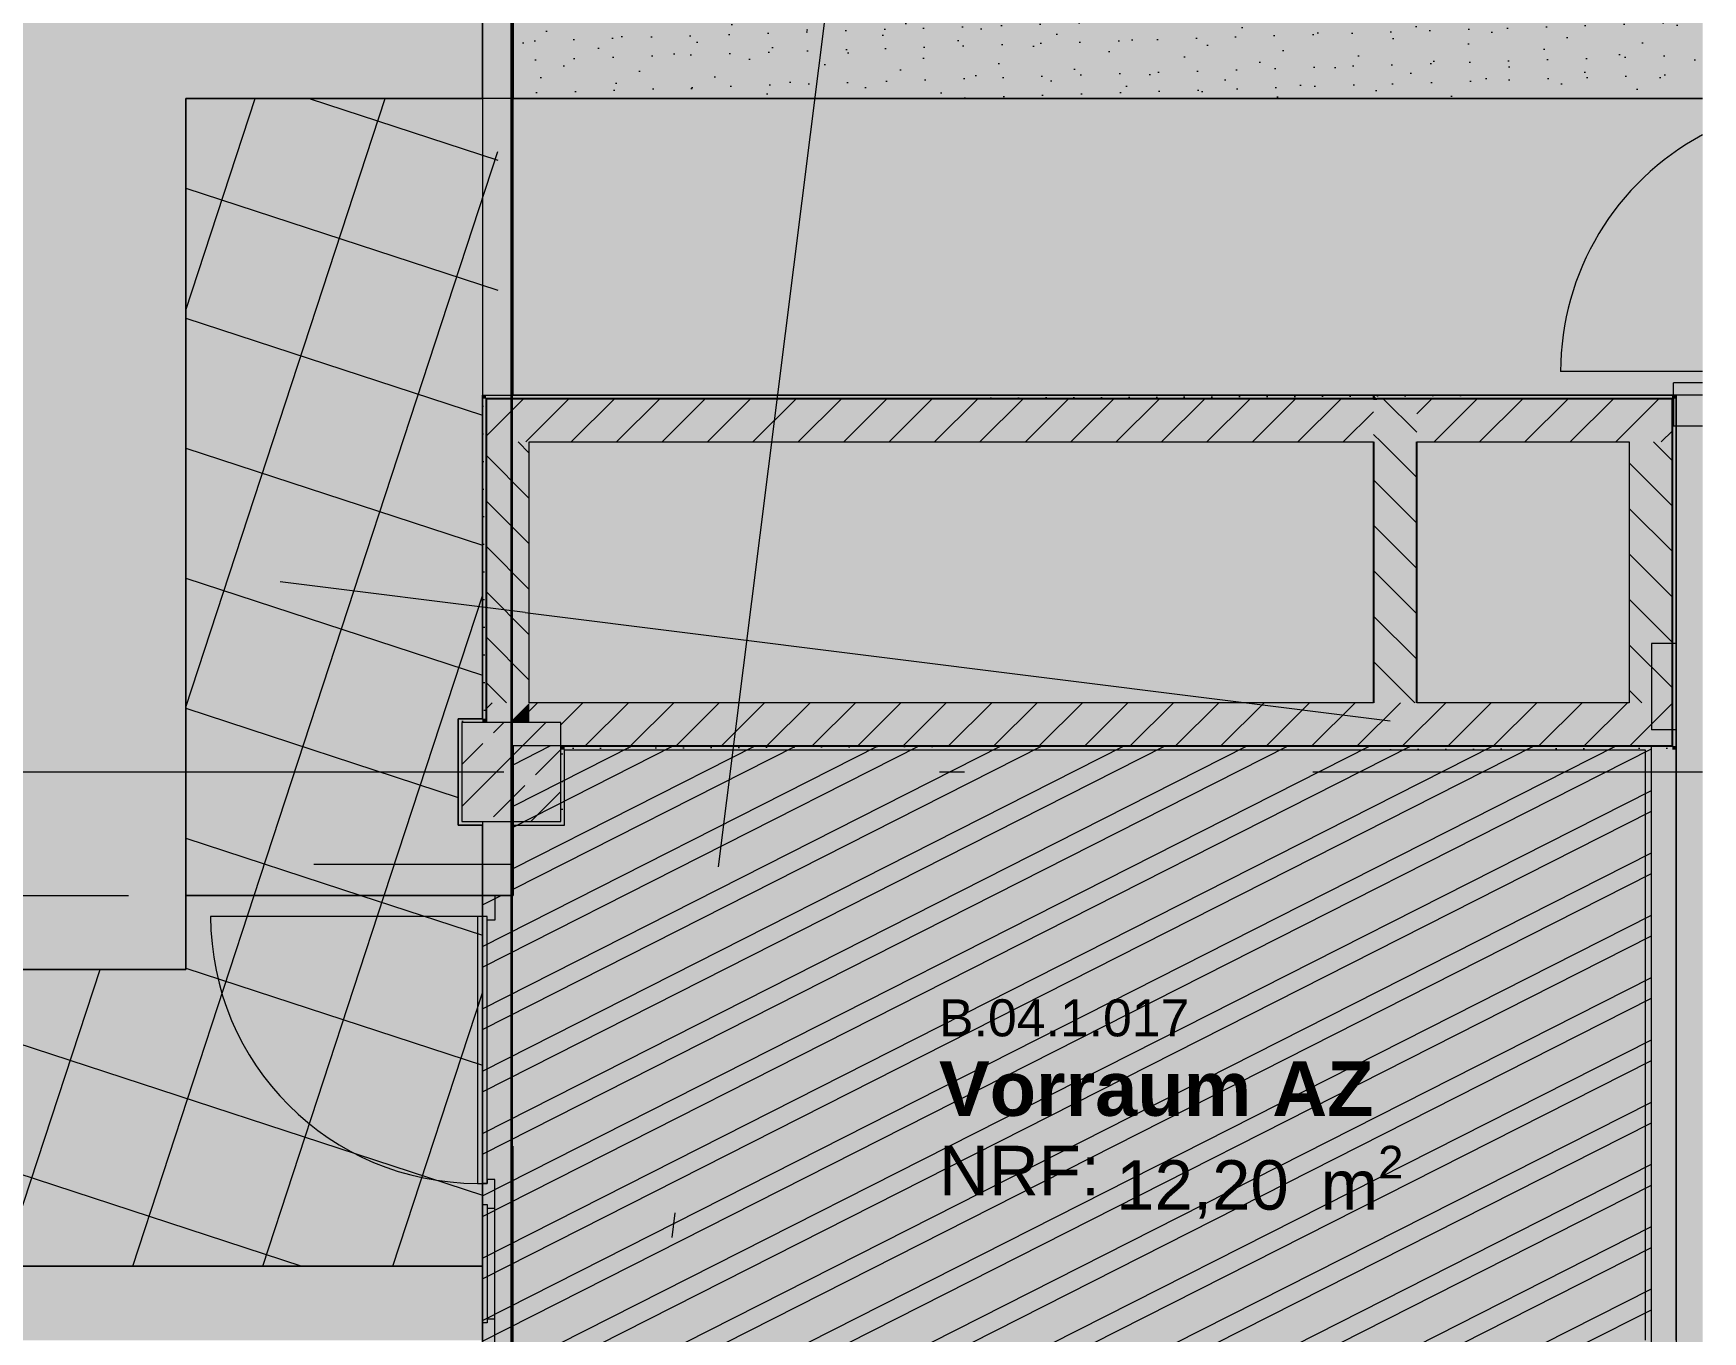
# Model space of a CAD drawing. Header units: metres. Extents: x 101 to 346, y 66 to 213.
# Drawn here: x 152.42 to 159.18, y 90.93 to 96.18 of the extents above; entities that cross this region are included whole.
import ezdxf

# ---------------------------------------------------------------- set-up
doc = ezdxf.new("R2010")
doc.units = ezdxf.units.M
doc.header["$MEASUREMENT"] = 0
for name, pattern in [('Punktlinie', [0.0035, 0, -0.0035]), ('Strichlinie-über-Schnitt', [0.0023, 0.0008, -0.0015]), ('Strichpunktlinie', [0.006703, 0.003528, -0.001764, 0, -0.001411])]:
    doc.linetypes.add(name, pattern=pattern)
for name, color, linetype in [('00  Raster', 7, 'Continuous'), ('10  Stützen', 7, 'Continuous'), ('10  Stützen_Schnittschraffur', 7, 'Continuous'), ('10  Wand Massiv', 7, 'Continuous'), ('10  Wand Massiv_Schnittschraffur', 7, 'Continuous'), ('20  Boden Aufbauten', 7, 'Continuous'), ('20  Boden Aufbauten_Deckschraffur', 7, 'Continuous'), ('20  Wand Leichtbau', 7, 'Continuous'), ('20  Wand Leichtbau_Deckschraffur', 7, 'Continuous'), ('20  Wand Leichtbau_Schnittschraffur', 7, 'Continuous'), ('20  Wand Leichtbau_Tür', 7, 'Continuous'), ('50  NUF - Raumstempel', 7, 'Continuous'), ('Neubau_10  Treppen + Rampen', 7, 'Continuous'), ('Neubau_20  Boden Aufbauten', 7, 'Continuous'), ('Neubau_20  Boden Aufbauten_Deckschraffur', 7, 'Continuous'), ('Neubau_20  Bodenschott', 7, 'Continuous'), ('Neubau_20  Bodenschott_Deckschraffur', 7, 'Continuous'), ('Neubau_20  Wand Leichtbau', 7, 'Continuous'), ('Neubau_20 Wand Leichtbau MIETERAUSBAU', 7, 'Continuous'), ('Neubau_20 Wand Leichtbau MIETERAUSBAU_Schnittschraffur', 7, 'Continuous'), ('Neubau_20 Wand Leichtbau MIETERAUSBAU_Tür', 7, 'Continuous'), ('Neubau_50  NUF - Raumstempel', 7, 'Continuous')]:
    doc.layers.add(name, color=color, linetype=linetype)
doc.styles.add('ERSTELLTER_STIL_1', font='')
doc.styles.add('ERSTELLTER_STIL_2', font='arial.ttf')
doc.styles.get('ERSTELLTER_STIL_1').set_extended_font_data('Arial')
pattern_1 = [(26.86749, (13.58792, 22.68427), (-0.07117876, 0.14049852), [0, -0.105, 0, -0.1575]), (91.86749, (13.92054, 22.57534), (0.15741635, 0.00513262), [0, -0.077, 0, -0.133])]
pattern_2 = [(341.8675, (13.479, 22.35165), (0.1556079, 0.4751696), []), (71.8675, (13.479, 22.35165), (-0.4751696, 0.1556079), [])]
pattern_3 = [(135, (13.479, 22.35165), (0.09192388, 0.09192388), [])]
pattern_4 = [(26.86749, (13.479, 22.351647), (-0.022596431, 0.044602705), [0, -0.05])]
pattern_5 = [(225, (13.479, 22.35165), (-0.09192388, 0.09192388), [])]
pattern_6 = [(225, (13.479, 22.35165), (-0.09192387, 0.09192388), [])]
pattern_7 = [(45, (13.479, 22.35165), (-0.09192387, 0.09192388), [])]

msp = doc.modelspace()

# ---------------------------------------------------------------- hatches: boundary and pattern name
at = {"layer": '10  Stützen_Schnittschraffur', "linetype": 'Continuous', "lineweight": 0, "true_color": 0xffffff}
for points in [[(154.1404, 93.4069), (154.1404, 92.9769), (154.2379, 92.9769), (154.2379, 92.9919), (154.1554, 92.9919), (154.1554, 93.3919), (154.2379, 93.3919), (154.2379, 93.4069)], [(154.1554, 92.9919), (154.5554, 92.9919), (154.5554, 93.3919), (154.1554, 93.3919)], [(154.2529, 93.4069), (154.2379, 93.4069), (154.2379, 93.3919), (154.2529, 93.3919)], [(154.3629, 92.9919), (154.3629, 92.9769), (154.5704, 92.9769), (154.5704, 93.2819), (154.5554, 93.2819), (154.5554, 92.9919)], [(154.5704, 93.2969), (154.5554, 93.2969), (154.5554, 93.2819), (154.5704, 93.2819)]]:
    msp.add_hatch(color=7, dxfattribs=at).paths.add_polyline_path(points)
at = {"layer": '10  Stützen_Schnittschraffur', "linetype": 'Continuous', "lineweight": 13, "true_color": 0x000100}
h = msp.add_hatch(dxfattribs=at)
h.set_pattern_fill('Gips_0008', color=98, style=0, pattern_type=2)
h.set_pattern_definition(pattern_4)
h.paths.add_polyline_path([(154.1404, 93.4069), (154.1404, 92.9769), (154.2379, 92.9769), (154.2379, 92.9919), (154.1554, 92.9919), (154.1554, 93.3919), (154.2379, 93.3919), (154.2379, 93.4069)])
h = msp.add_hatch(dxfattribs=at)
h.set_pattern_fill('Beton__Stahlbeton_0008', color=98, style=0, pattern_type=2)
h.set_pattern_definition([(225, (154.15537, 93.3919), (-0.16971, 0.16971), []), (225, (154.07052, 93.47674), (-0.169706, 0.169706), [0.18, -0.06])])
h.paths.add_polyline_path([(154.1554, 92.9919), (154.5554, 92.9919), (154.5554, 93.3919), (154.1554, 93.3919)])
h = msp.add_hatch(dxfattribs=at)
h.set_pattern_fill('Gips_0008', color=98, style=0, pattern_type=2)
h.set_pattern_definition(pattern_4)
h.paths.add_polyline_path([(154.2529, 93.4069), (154.2379, 93.4069), (154.2379, 93.3919), (154.2529, 93.3919)])
h = msp.add_hatch(dxfattribs=at)
h.set_pattern_fill('Gips_0008', color=98, style=0, pattern_type=2)
h.set_pattern_definition(pattern_4)
h.paths.add_polyline_path([(154.3629, 92.9919), (154.3629, 92.9769), (154.5704, 92.9769), (154.5704, 93.2819), (154.5554, 93.2819), (154.5554, 92.9919)])
h = msp.add_hatch(dxfattribs=at)
h.set_pattern_fill('Gips_0008', color=98, style=0, pattern_type=2)
h.set_pattern_definition(pattern_4)
h.paths.add_polyline_path([(154.5704, 93.2969), (154.5554, 93.2969), (154.5554, 93.2819), (154.5704, 93.2819)])
at = {"layer": '10  Wand Massiv_Schnittschraffur', "linetype": 'Continuous', "lineweight": 0, "true_color": 0xffffff}
for points in [[(154.2529, 94.7022), (154.2379, 94.7172), (154.2379, 94.7022)], [(154.2529, 94.7172), (154.2379, 94.7172), (154.2529, 94.7022)], [(154.2379, 94.7022), (154.2379, 93.4069), (154.2529, 93.4069), (154.2529, 94.7022)], [(154.2529, 94.7022), (157.8454, 94.7022), (157.8454, 94.7172), (154.2529, 94.7172)], [(154.4279, 94.5272), (154.2529, 94.7022), (154.2529, 94.5272)], [(154.4279, 94.7022), (154.2529, 94.7022), (154.4279, 94.5272)], [(157.8454, 94.7022), (154.4279, 94.7022), (154.4279, 94.5272), (157.8454, 94.5272)], [(157.8592, 94.7022), (157.8454, 94.7172), (157.8454, 94.7022)], [(157.8454, 94.7172), (157.8592, 94.7022), (159.0554, 94.7022), (159.0554, 94.7172)], [(157.8592, 94.7022), (157.8454, 94.7022), (157.8454, 94.5272), (158.0204, 94.5272)], [(157.8592, 94.7022), (158.0204, 94.5272), (158.0204, 94.7022)], [(158.0204, 94.7022), (158.0204, 94.5272), (158.8804, 94.5272), (158.8804, 94.7022)], [(158.8804, 94.5272), (159.0554, 94.5272), (159.0554, 94.7022)], [(158.8804, 94.7022), (158.8804, 94.5272), (159.0554, 94.7022)], [(159.0554, 94.7022), (159.0704, 94.7022), (159.0704, 94.7172)], [(159.0554, 94.7172), (159.0554, 94.7022), (159.0704, 94.7172)], [(159.0704, 94.7022), (159.0554, 94.7022), (159.0554, 93.2969), (159.0704, 93.2969)], [(154.4279, 93.4719), (154.4279, 94.5272), (154.2529, 94.5272), (154.2529, 93.4719)], [(157.8454, 94.5272), (157.8454, 93.4719), (158.0204, 93.4719), (158.0204, 94.5272)], [(158.8804, 94.5272), (158.8804, 93.4719), (159.0554, 93.4719), (159.0554, 94.5272)], [(154.2529, 93.4719), (154.2529, 93.3919), (154.3479, 93.3919), (154.4279, 93.4719)], [(154.3479, 93.3919), (154.4279, 93.3919), (154.4279, 93.4719)], [(158.8804, 93.4719), (154.4279, 93.4719), (154.4279, 93.3919), (154.5554, 93.3919), (154.5554, 93.2969), (158.8804, 93.2969)], [(159.0554, 93.4719), (158.8804, 93.4719), (159.0554, 93.2969)], [(158.8804, 93.4719), (158.8804, 93.2969), (159.0554, 93.2969)], [(154.5704, 93.2969), (154.5704, 93.2819), (159.0554, 93.2819), (159.0554, 93.2969)], [(159.0704, 93.2969), (159.0554, 93.2969), (159.0704, 93.2819)], [(159.0554, 93.2969), (159.0554, 93.2819), (159.0704, 93.2819)]]:
    msp.add_hatch(color=7, dxfattribs=at).paths.add_polyline_path(points)
at = {"layer": '10  Wand Massiv_Schnittschraffur', "linetype": 'Continuous', "lineweight": 13, "true_color": 0x000100}
h = msp.add_hatch(dxfattribs=at)
h.set_pattern_fill('Gips_0008', color=98, style=0, pattern_type=2)
h.set_pattern_definition(pattern_4)
h.paths.add_polyline_path([(154.2529, 94.7022), (154.2379, 94.7172), (154.2379, 94.7022)])
h = msp.add_hatch(dxfattribs=at)
h.set_pattern_fill('Gips_0008', color=98, style=0, pattern_type=2)
h.set_pattern_definition(pattern_4)
h.paths.add_polyline_path([(154.2529, 94.7172), (154.2379, 94.7172), (154.2529, 94.7022)])
h = msp.add_hatch(dxfattribs=at)
h.set_pattern_fill('Gips_0008', color=98, style=0, pattern_type=2)
h.set_pattern_definition(pattern_4)
h.paths.add_polyline_path([(154.2379, 94.7022), (154.2379, 93.4069), (154.2529, 93.4069), (154.2529, 94.7022)])
h = msp.add_hatch(dxfattribs=at)
h.set_pattern_fill('Gips_0008', color=98, style=0, pattern_type=2)
h.set_pattern_definition(pattern_4)
h.paths.add_polyline_path([(154.2529, 94.7022), (157.8454, 94.7022), (157.8454, 94.7172), (154.2529, 94.7172)])
h = msp.add_hatch(dxfattribs=at)
h.set_pattern_fill('MW_Kalksandstein_0008', color=98, style=0, pattern_type=2)
h.set_pattern_definition(pattern_6)
h.paths.add_polyline_path([(154.4279, 94.5272), (154.2529, 94.7022), (154.2529, 94.5272)])
h = msp.add_hatch(dxfattribs=at)
h.set_pattern_fill('MW_Kalksandstein_0008', color=98, style=0, pattern_type=2)
h.set_pattern_definition(pattern_6)
h.paths.add_polyline_path([(154.4279, 94.7022), (154.2529, 94.7022), (154.4279, 94.5272)])
h = msp.add_hatch(dxfattribs=at)
h.set_pattern_fill('MW_Kalksandstein_0008', color=98, style=0, pattern_type=2)
h.set_pattern_definition(pattern_6)
h.paths.add_polyline_path([(157.8454, 94.7022), (154.4279, 94.7022), (154.4279, 94.5272), (157.8454, 94.5272)])
h = msp.add_hatch(dxfattribs=at)
h.set_pattern_fill('Gips_0008', color=98, style=0, pattern_type=2)
h.set_pattern_definition(pattern_4)
h.paths.add_polyline_path([(157.8592, 94.7022), (157.8454, 94.7172), (157.8454, 94.7022)])
h = msp.add_hatch(dxfattribs=at)
h.set_pattern_fill('Gips_0008', color=98, style=0, pattern_type=2)
h.set_pattern_definition(pattern_4)
h.paths.add_polyline_path([(157.8454, 94.7172), (157.8592, 94.7022), (159.0554, 94.7022), (159.0554, 94.7172)])
h = msp.add_hatch(dxfattribs=at)
h.set_pattern_fill('MW_Kalksandstein_0008', color=98, style=0, pattern_type=2)
h.set_pattern_definition(pattern_3)
h.paths.add_polyline_path([(157.8592, 94.7022), (157.8454, 94.7022), (157.8454, 94.5272), (158.0204, 94.5272)])
h = msp.add_hatch(dxfattribs=at)
h.set_pattern_fill('MW_Kalksandstein_0008', color=98, style=0, pattern_type=2)
h.set_pattern_definition(pattern_3)
h.paths.add_polyline_path([(157.8592, 94.7022), (158.0204, 94.5272), (158.0204, 94.7022)])
h = msp.add_hatch(dxfattribs=at)
h.set_pattern_fill('MW_Kalksandstein_0008', color=98, style=0, pattern_type=2)
h.set_pattern_definition(pattern_5)
h.paths.add_polyline_path([(158.0204, 94.7022), (158.0204, 94.5272), (158.8804, 94.5272), (158.8804, 94.7022)])
h = msp.add_hatch(dxfattribs=at)
h.set_pattern_fill('MW_Kalksandstein_0008', color=98, style=0, pattern_type=2)
h.set_pattern_definition(pattern_5)
h.paths.add_polyline_path([(158.8804, 94.5272), (159.0554, 94.5272), (159.0554, 94.7022)])
h = msp.add_hatch(dxfattribs=at)
h.set_pattern_fill('MW_Kalksandstein_0008', color=98, style=0, pattern_type=2)
h.set_pattern_definition(pattern_5)
h.paths.add_polyline_path([(158.8804, 94.7022), (158.8804, 94.5272), (159.0554, 94.7022)])
h = msp.add_hatch(dxfattribs=at)
h.set_pattern_fill('Gips_0008', color=98, style=0, pattern_type=2)
h.set_pattern_definition(pattern_4)
h.paths.add_polyline_path([(159.0554, 94.7022), (159.0704, 94.7022), (159.0704, 94.7172)])
h = msp.add_hatch(dxfattribs=at)
h.set_pattern_fill('Gips_0008', color=98, style=0, pattern_type=2)
h.set_pattern_definition(pattern_4)
h.paths.add_polyline_path([(159.0554, 94.7172), (159.0554, 94.7022), (159.0704, 94.7172)])
h = msp.add_hatch(dxfattribs=at)
h.set_pattern_fill('Gips_0008', color=98, style=0, pattern_type=2)
h.set_pattern_definition(pattern_4)
h.paths.add_polyline_path([(159.0704, 94.7022), (159.0554, 94.7022), (159.0554, 93.2969), (159.0704, 93.2969)])
h = msp.add_hatch(dxfattribs=at)
h.set_pattern_fill('MW_Kalksandstein_0008', color=98, style=0, pattern_type=2)
h.set_pattern_definition([(315, (13.479, 22.35165), (0.09192388, 0.09192387), [])])
h.paths.add_polyline_path([(154.4279, 93.4719), (154.4279, 94.5272), (154.2529, 94.5272), (154.2529, 93.4719)])
h = msp.add_hatch(dxfattribs=at)
h.set_pattern_fill('MW_Kalksandstein_0008', color=98, style=0, pattern_type=2)
h.set_pattern_definition(pattern_3)
h.paths.add_polyline_path([(157.8454, 94.5272), (157.8454, 93.4719), (158.0204, 93.4719), (158.0204, 94.5272)])
h = msp.add_hatch(dxfattribs=at)
h.set_pattern_fill('MW_Kalksandstein_0008', color=98, style=0, pattern_type=2)
h.set_pattern_definition([(135, (13.479, 22.35165), (0.09192388, 0.09192388), [])])
h.paths.add_polyline_path([(158.8804, 94.5272), (158.8804, 93.4719), (159.0554, 93.4719), (159.0554, 94.5272)])
h = msp.add_hatch(dxfattribs=at)
h.set_pattern_fill('MW_Kalksandstein_0008', color=98, style=0, pattern_type=2)
h.set_pattern_definition(pattern_7)
h.paths.add_polyline_path([(154.2529, 93.4719), (154.2529, 93.3919), (154.3479, 93.3919), (154.4279, 93.4719)])
h = msp.add_hatch(dxfattribs=at)
h.set_pattern_fill('MW_Kalksandstein_0008', color=98, style=0, pattern_type=2)
h.set_pattern_definition(pattern_7)
h.paths.add_polyline_path([(154.3479, 93.3919), (154.4279, 93.3919), (154.4279, 93.4719)])
h = msp.add_hatch(dxfattribs=at)
h.set_pattern_fill('MW_Kalksandstein_0008', color=98, style=0, pattern_type=2)
h.set_pattern_definition(pattern_7)
h.paths.add_polyline_path([(158.8804, 93.4719), (154.4279, 93.4719), (154.4279, 93.3919), (154.5554, 93.3919), (154.5554, 93.2969), (158.8804, 93.2969)])
h = msp.add_hatch(dxfattribs=at)
h.set_pattern_fill('MW_Kalksandstein_0008', color=98, style=0, pattern_type=2)
h.set_pattern_definition(pattern_7)
h.paths.add_polyline_path([(159.0554, 93.4719), (158.8804, 93.4719), (159.0554, 93.2969)])
h = msp.add_hatch(dxfattribs=at)
h.set_pattern_fill('MW_Kalksandstein_0008', color=98, style=0, pattern_type=2)
h.set_pattern_definition(pattern_7)
h.paths.add_polyline_path([(158.8804, 93.4719), (158.8804, 93.2969), (159.0554, 93.2969)])
h = msp.add_hatch(dxfattribs=at)
h.set_pattern_fill('Gips_0008', color=98, style=0, pattern_type=2)
h.set_pattern_definition(pattern_4)
h.paths.add_polyline_path([(154.5704, 93.2969), (154.5704, 93.2819), (159.0554, 93.2819), (159.0554, 93.2969)])
h = msp.add_hatch(dxfattribs=at)
h.set_pattern_fill('Gips_0008', color=98, style=0, pattern_type=2)
h.set_pattern_definition(pattern_4)
h.paths.add_polyline_path([(159.0704, 93.2969), (159.0554, 93.2969), (159.0704, 93.2819)])
h = msp.add_hatch(dxfattribs=at)
h.set_pattern_fill('Gips_0008', color=98, style=0, pattern_type=2)
h.set_pattern_definition(pattern_4)
h.paths.add_polyline_path([(159.0554, 93.2969), (159.0554, 93.2819), (159.0704, 93.2819)])
at = {"layer": '20  Boden Aufbauten_Deckschraffur', "linetype": 'Continuous', "lineweight": 18, "true_color": 0xfff4ea}
msp.add_hatch(color=7, dxfattribs=at).paths.add_polyline_path([(158.0854, 93.2969), (154.3629, 93.2969), (154.3629, 92.6919), (154.2379, 92.6919), (154.2379, 91.3619), (154.2379, 90.8769), (154.6054, 90.8769), (154.6054, 90.1769), (155.2554, 90.1769), (155.2554, 90.0769), (156.3154, 90.0769), (156.3154, 90.1769), (156.5054, 90.1769), (156.5054, 90.8769), (157.2954, 90.8769), (157.2954, 90.7769), (158.3154, 90.7769), (158.3154, 90.8769), (158.9703, 90.8769), (158.9703, 93.2969), (158.7004, 93.2969), (158.0854, 93.2969)])
at = {"layer": '20  Boden Aufbauten_Deckschraffur', "linetype": 'Continuous', "lineweight": 18}
h = msp.add_hatch(dxfattribs=at)
h.set_pattern_fill('Stahl_0008', color=8, style=0, pattern_type=2)
h.set_pattern_definition([(26.86749, (13.479, 22.35165), (-0.10168394, 0.20071217), []), (26.86749, (13.4451, 22.41855), (-0.10168394, 0.20071217), [])])
h.paths.add_polyline_path([(158.0854, 93.2969), (154.3629, 93.2969), (154.3629, 92.6919), (154.2379, 92.6919), (154.2379, 91.3619), (154.2379, 90.8769), (154.6054, 90.8769), (154.6054, 90.1769), (155.2554, 90.1769), (155.2554, 90.0769), (156.3154, 90.0769), (156.3154, 90.1769), (156.5054, 90.1769), (156.5054, 90.8769), (157.2954, 90.8769), (157.2954, 90.7769), (158.3154, 90.7769), (158.3154, 90.8769), (158.9703, 90.8769), (158.9703, 93.2969), (158.7004, 93.2969), (158.0854, 93.2969)])
at = {"layer": '20  Wand Leichtbau_Deckschraffur', "linetype": 'Continuous', "lineweight": 0, "true_color": 0xffffff}
msp.add_hatch(color=7, dxfattribs=at).paths.add_polyline_path([(154.2579, 91.4269), (154.2579, 91.4419), (154.2379, 91.4419), (154.2379, 90.9619), (154.2579, 90.9619), (154.2579, 90.9769), (154.2879, 90.9769), (154.2879, 91.4269)])
at = {"layer": '20  Wand Leichtbau_Schnittschraffur', "linetype": 'Continuous', "lineweight": 18}
for points in [[(154.3629, 99.2769), (154.2379, 99.2769), (154.2379, 94.7172), (154.3629, 94.7172)], [(159.0704, 93.3619), (159.0704, 93.7119), (158.9704, 93.7119), (158.9704, 93.3619)], [(158.9454, 93.2819), (158.9454, 90.8919), (159.0704, 90.8919), (159.0704, 93.2819)], [(154.2379, 92.9919), (154.2379, 92.6919), (154.3629, 92.6919), (154.3629, 92.9919)]]:
    msp.add_hatch(color=9, dxfattribs=at).paths.add_polyline_path(points)
at = {"layer": '20  Wand Leichtbau_Schnittschraffur', "linetype": 'Continuous', "lineweight": 0, "true_color": 0xffffff}
for points in [[(154.2879, 92.6919), (154.2379, 92.6919), (154.2379, 92.6069), (154.2579, 92.6069), (154.2579, 92.5919), (154.2879, 92.5919)], [(154.2579, 91.5269), (154.2579, 92.6069), (154.2179, 92.6069), (154.2179, 91.5269)], [(154.2579, 91.4419), (154.2579, 91.4269), (154.2879, 91.4269), (154.2879, 91.5419), (154.2579, 91.5419), (154.2579, 91.5269), (154.2379, 91.5269), (154.2379, 91.4419)], [(154.2879, 90.8769), (154.2879, 90.9769), (154.2579, 90.9769), (154.2579, 90.9619), (154.2379, 90.9619), (154.2379, 90.8769)]]:
    msp.add_hatch(color=7, dxfattribs=at).paths.add_polyline_path(points)
at = {"layer": 'Neubau_10  Treppen + Rampen', "linetype": 'Continuous', "lineweight": 0, "true_color": 0x8f8f8f}
msp.add_hatch(color=252, dxfattribs=at).paths.add_polyline_path([(152.1727, 79.3072), (159.1776, 79.3072), (159.1776, 100.4829), (154.3554, 100.4829), (154.3554, 84.8619), (152.869, 84.8619)])
at = {"layer": 'Neubau_20  Boden Aufbauten_Deckschraffur', "linetype": 'Continuous', "lineweight": 50, "true_color": 0x9f9f9f}
h = msp.add_hatch(color=253, dxfattribs=at)
h.paths.add_polyline_path([(122.0179, 99.9619), (122.0179, 95.2769), (127.4179, 95.2769), (127.4179, 92.6919), (121.9204, 92.6919), (121.9204, 92.3919), (153.0379, 92.3919), (153.0379, 95.9172), (154.2379, 95.9172), (154.2379, 99.2769), (154.1583, 99.2769), (154.1583, 99.6769), (154.3304, 99.6769), (154.3304, 99.9626), (127.3804, 99.9619)])
h.paths.add_polyline_path([(132.7054, 92.6919), (132.7054, 95.2769), (138.2054, 95.2769), (138.2054, 92.6919), (136.6704, 92.6919), (136.6704, 92.8819), (134.2254, 92.8819), (134.2254, 92.6919)], flags=0)
at = {"layer": 'Neubau_20  Boden Aufbauten_Deckschraffur', "linetype": 'Continuous', "lineweight": 18, "true_color": 0xefefef}
h = msp.add_hatch(dxfattribs=at)
h.set_pattern_fill('Mörtel_0008', style=0, pattern_type=2)
h.set_pattern_definition(pattern_1)
h.paths.add_polyline_path([(122.0179, 99.9619), (122.0179, 95.2769), (127.4179, 95.2769), (127.4179, 92.6919), (121.9204, 92.6919), (121.9204, 92.3919), (153.0379, 92.3919), (153.0379, 95.9172), (154.2379, 95.9172), (154.2379, 99.2769), (154.1583, 99.2769), (154.1583, 99.6769), (154.3304, 99.6769), (154.3304, 99.9626), (127.3804, 99.9619)])
h.paths.add_polyline_path([(132.7054, 92.6919), (132.7054, 95.2769), (138.2054, 95.2769), (138.2054, 92.6919), (136.6704, 92.6919), (136.6704, 92.8819), (134.2254, 92.8819), (134.2254, 92.6919)], flags=0)
at = {"layer": 'Neubau_20  Boden Aufbauten_Deckschraffur', "linetype": 'Continuous', "lineweight": 50, "true_color": 0xefefef}
for points in [[(154.3629, 99.677), (154.3629, 95.9172), (159.1776, 95.9172), (159.1776, 99.9621), (154.3804, 99.9619), (154.3804, 99.6769)], [(154.3004, 95.9172), (153.0379, 95.9172), (153.0379, 92.6919), (154.2379, 92.6919), (154.2379, 92.9769), (154.1404, 92.9769), (154.1404, 93.4069), (154.2379, 93.4069), (154.2379, 94.7172), (154.3004, 94.7172)], [(154.3004, 94.7172), (159.0704, 94.7172), (159.0704, 84.8619), (159.1776, 84.8552), (159.1776, 95.9172), (154.3004, 95.9172)], [(134.2254, 92.3919), (121.9554, 92.3919), (121.9554, 91.1919), (154.2379, 91.1919), (154.2379, 92.3919), (154.2379, 92.6919), (153.0379, 92.6919), (153.0379, 92.3919)]]:
    msp.add_hatch(color=7, dxfattribs=at).paths.add_polyline_path(points)
at = {"layer": 'Neubau_20  Boden Aufbauten_Deckschraffur', "linetype": 'Continuous', "lineweight": 18, "true_color": 0x9f9f9f}
h = msp.add_hatch(dxfattribs=at)
h.set_pattern_fill('Mörtel_0008', color=253, style=0, pattern_type=2)
h.set_pattern_definition(pattern_1)
h.paths.add_polyline_path([(154.3629, 99.677), (154.3629, 95.9172), (159.1776, 95.9172), (159.1776, 99.9621), (154.3804, 99.9619), (154.3804, 99.6769)])
at = {"layer": 'Neubau_20  Boden Aufbauten_Deckschraffur', "linetype": 'Continuous', "lineweight": 13, "true_color": 0x17c90e}
h = msp.add_hatch(dxfattribs=at)
h.set_pattern_fill('Verband__Quadrat__50x50__44', color=92, style=0, pattern_type=2)
h.set_pattern_definition(pattern_2)
h.paths.add_polyline_path([(154.3004, 95.9172), (153.0379, 95.9172), (153.0379, 92.6919), (154.2379, 92.6919), (154.2379, 92.9769), (154.1404, 92.9769), (154.1404, 93.4069), (154.2379, 93.4069), (154.2379, 94.7172), (154.3004, 94.7172)])
at = {"layer": 'Neubau_20  Boden Aufbauten_Deckschraffur', "linetype": 'Continuous', "lineweight": 18, "true_color": 0x9f9f9f}
h = msp.add_hatch(dxfattribs=at)
h.set_pattern_fill('Mörtel_0008', color=253, style=0, pattern_type=2)
h.set_pattern_definition(pattern_1)
h.paths.add_polyline_path([(154.3004, 94.7172), (159.0704, 94.7172), (159.0704, 84.8619), (159.1776, 84.8552), (159.1776, 95.9172), (154.3004, 95.9172)])
at = {"layer": 'Neubau_20  Boden Aufbauten_Deckschraffur', "linetype": 'Continuous', "lineweight": 13, "true_color": 0x17c90e}
h = msp.add_hatch(dxfattribs=at)
h.set_pattern_fill('Verband__Quadrat__50x50__44', color=92, style=0, pattern_type=2)
h.set_pattern_definition(pattern_2)
h.paths.add_polyline_path([(134.2254, 92.3919), (121.9554, 92.3919), (121.9554, 91.1919), (154.2379, 91.1919), (154.2379, 92.3919), (154.2379, 92.6919), (153.0379, 92.6919), (153.0379, 92.3919)])
at = {"layer": 'Neubau_20  Boden Aufbauten_Deckschraffur', "linetype": 'Continuous', "lineweight": 50, "true_color": 0x9f9f9f}
msp.add_hatch(color=253, dxfattribs=at).paths.add_polyline_path([(121.9704, 91.1919), (121.9704, 90.8919), (154.2379, 90.8919), (154.2379, 91.1919), (131.3429, 91.1919), (128.1054, 91.1919)])
at = {"layer": 'Neubau_20  Boden Aufbauten_Deckschraffur', "linetype": 'Continuous', "lineweight": 18, "true_color": 0xefefef}
h = msp.add_hatch(dxfattribs=at)
h.set_pattern_fill('Mörtel_0008', style=0, pattern_type=2)
h.set_pattern_definition(pattern_1)
h.paths.add_polyline_path([(121.9704, 91.1919), (121.9704, 90.8919), (154.2379, 90.8919), (154.2379, 91.1919), (131.3429, 91.1919), (128.1054, 91.1919)])
at = {"layer": 'Neubau_20  Bodenschott_Deckschraffur', "linetype": 'Continuous', "lineweight": 0, "true_color": 0x11960a}
msp.add_hatch(color=94, dxfattribs=at).paths.add_polyline_path([(159.1776, 94.7673), (159.0601, 94.7673), (159.0601, 94.5923), (159.1776, 94.5923)])
at = {"layer": 'Neubau_20 Wand Leichtbau MIETERAUSBAU_Schnittschraffur', "linetype": 'Continuous', "lineweight": 18}
msp.add_hatch(color=9, dxfattribs=at).paths.add_polyline_path([(159.0601, 94.7173), (159.0601, 94.5923), (159.1776, 94.5923), (159.1776, 94.7173)])

# ---------------------------------------------------------------- linework, layer by layer
at = {"layer": '00  Raster', "color": 7, "linetype": 'Strichpunktlinie', "lineweight": 13, "ltscale": 1000}
for p, q in [((153.5022, 79.3072), (156.8072, 105.674)), ((154.3554, 86.0761), (154.3554, 102.9769)), ((154.4118, 93.837), (153.4196, 93.9614)), ((154.4118, 93.837), (159.1776, 93.2396))]:
    msp.add_line(p, q, dxfattribs=at)
at = {"layer": '00  Raster', "color": 5, "linetype": 'Strichpunktlinie', "lineweight": 13, "ltscale": 1000}
msp.add_line((103.1761, 93.1919), (159.1776, 93.1919), dxfattribs=at)
at = {"layer": '10  Stützen', "color": 7, "linetype": 'Continuous', "lineweight": 13, "ltscale": 1000, "flags": 128}
for points in [[(154.2379, 93.4069), (154.1404, 93.4069), (154.1404, 92.9769), (154.2379, 92.9769)], [(154.3629, 92.9769), (154.5704, 92.9769), (154.5704, 93.2819)]]:
    msp.add_lwpolyline(points, dxfattribs=at)
msp.add_lwpolyline([(154.1554, 92.9919), (154.5554, 92.9919), (154.5554, 93.3919), (154.1554, 93.3919)], close=True, dxfattribs=at)
at = {"layer": '10  Wand Massiv', "color": 7, "linetype": 'Continuous', "lineweight": 25, "ltscale": 1000}
for p, q in [((154.2529, 94.7022), (154.2529, 94.5272)), ((154.4279, 94.7022), (154.2529, 94.7022)), ((154.2529, 94.7022), (154.2529, 94.5272)), ((157.8454, 94.7022), (154.4279, 94.7022)), ((157.8454, 94.7022), (157.8592, 94.7022)), ((157.8454, 94.7022), (157.8592, 94.7022)), ((158.0204, 94.7022), (157.8592, 94.7022)), ((158.0204, 94.7022), (157.8592, 94.7022)), ((158.8804, 94.7022), (158.0204, 94.7022)), ((159.0554, 94.7022), (158.8804, 94.7022)), ((159.0554, 94.5272), (159.0554, 94.7022)), ((159.0554, 94.5272), (159.0554, 94.7022)), ((154.2529, 94.5272), (154.2529, 93.4719)), ((159.0554, 93.4719), (159.0554, 94.5272)), ((154.2529, 93.4719), (154.2529, 93.3919)), ((154.2529, 93.4719), (154.2529, 93.3919)), ((159.0554, 93.2969), (159.0554, 93.4719)), ((159.0554, 93.2969), (159.0554, 93.4719)), ((154.5554, 93.2969), (158.8804, 93.2969)), ((158.8804, 93.2969), (159.0554, 93.2969))]:
    msp.add_line(p, q, dxfattribs=at)
at = {"layer": '10  Wand Massiv', "color": 7, "linetype": 'Continuous', "lineweight": 13, "ltscale": 1000, "flags": 128}
for points in [[(154.2379, 94.7172), (154.2379, 94.7022)], [(154.2379, 94.7022), (154.2379, 93.4069)], [(157.8454, 94.7172), (154.3629, 94.7172)], [(159.0704, 94.7172), (157.8454, 94.7172)], [(157.8454, 94.7172), (157.8454, 94.7022)], [(159.0704, 94.7172), (159.0704, 94.7022)], [(159.0704, 93.2969), (159.0704, 94.7022)], [(154.4279, 94.5272), (157.8454, 94.5272)], [(154.4279, 93.4719), (154.4279, 94.5272)], [(158.0204, 94.5272), (158.8804, 94.5272)], [(158.8804, 94.5272), (158.8804, 93.4719)], [(157.8454, 93.4719), (154.4279, 93.4719)], [(158.8804, 93.4719), (158.0204, 93.4719)], [(154.5704, 93.2819), (158.9454, 93.2819)], [(159.0704, 93.2819), (159.0704, 93.2969)]]:
    msp.add_lwpolyline(points, dxfattribs=at)
at = {"layer": '10  Wand Massiv', "color": 7, "linetype": 'Continuous', "lineweight": 25, "ltscale": 1000, "flags": 128}
for points in [[(157.8454, 94.7172), (157.8454, 94.7022)], [(157.8454, 94.5272), (157.8454, 93.4719)], [(158.0204, 93.4719), (158.0204, 94.5272)]]:
    msp.add_lwpolyline(points, dxfattribs=at)
at = {"layer": '20  Boden Aufbauten', "color": 7, "linetype": 'Continuous', "lineweight": 13, "ltscale": 1000, "flags": 128}
msp.add_lwpolyline([(158.0854, 93.2969), (154.3629, 93.2969), (154.3629, 92.6919), (154.2379, 92.6919), (154.2379, 91.3619), (154.2379, 90.8769), (154.6054, 90.8769), (154.6054, 90.1769), (155.2554, 90.1769), (155.2554, 90.0769), (156.3154, 90.0769), (156.3154, 90.1769), (156.5054, 90.1769), (156.5054, 90.8769), (157.2954, 90.8769), (157.2954, 90.7769), (158.3154, 90.7769), (158.3154, 90.8769), (158.9703, 90.8769), (158.9703, 93.2969), (158.7004, 93.2969), (158.0854, 93.2969)], close=True, dxfattribs=at)
at = {"layer": '20  Wand Leichtbau', "color": 7, "linetype": 'Continuous', "lineweight": 13, "ltscale": 1000}
for p, q in [((154.2379, 92.6919), (154.2879, 92.6919)), ((154.2879, 92.6919), (154.3629, 92.6919))]:
    msp.add_line(p, q, dxfattribs=at)
at = {"layer": '20  Wand Leichtbau', "color": 7, "linetype": 'Continuous', "lineweight": 18, "ltscale": 1000, "flags": 128}
for points in [[(154.2379, 99.2769), (154.2379, 94.7172)], [(154.3629, 94.7172), (154.3629, 99.2769)], [(158.9704, 93.7119), (158.9704, 93.3619)], [(159.0704, 93.3619), (159.0704, 93.7119)], [(158.9454, 93.2819), (158.9454, 90.8919)], [(159.0704, 90.8919), (159.0704, 93.2819)], [(154.2379, 92.9919), (154.2379, 92.6919)], [(154.3629, 92.6919), (154.3629, 92.9919)]]:
    msp.add_lwpolyline(points, dxfattribs=at)
at = {"layer": '20  Wand Leichtbau', "color": 7, "linetype": 'Continuous', "lineweight": 13, "ltscale": 1000, "flags": 128}
for points in [[(159.0704, 93.7119), (158.9704, 93.7119)], [(159.0704, 93.3619), (158.9704, 93.3619)]]:
    msp.add_lwpolyline(points, dxfattribs=at)
at = {"layer": '20  Wand Leichtbau_Tür', "color": 7, "linetype": 'Strichlinie-über-Schnitt', "lineweight": 13, "ltscale": 1000}
for p, q in [((154.2379, 90.8769), (154.2379, 92.6919)), ((154.3629, 90.8769), (154.3629, 92.6919))]:
    msp.add_line(p, q, dxfattribs=at)
at = {"layer": '20  Wand Leichtbau_Tür', "color": 7, "linetype": 'Continuous', "lineweight": 13, "ltscale": 1000}
for p, q in [((154.2379, 92.6069), (154.2379, 92.6919)), ((154.2379, 92.6919), (154.2879, 92.6919)), ((154.2379, 92.6919), (154.2879, 92.6919)), ((154.2379, 92.6919), (154.2879, 92.6919)), ((154.2879, 92.6919), (154.2879, 92.5919)), ((154.2879, 92.6919), (154.3629, 92.6919)), ((154.2179, 92.6069), (153.1379, 92.6069)), ((154.2579, 92.6069), (154.2179, 92.6069)), ((154.2179, 92.6069), (154.2179, 91.5269)), ((154.2579, 92.6069), (154.2379, 92.6069)), ((154.2579, 92.5919), (154.2579, 92.6069)), ((154.2579, 91.5269), (154.2579, 92.6069)), ((154.2879, 92.5919), (154.2579, 92.5919)), ((154.2179, 91.5269), (154.2579, 91.5269)), ((154.2579, 91.5269), (154.2379, 91.5269)), ((154.2379, 91.5269), (154.2379, 91.4419)), ((154.2879, 91.5419), (154.2579, 91.5419)), ((154.2579, 91.5419), (154.2579, 91.5269)), ((154.2879, 91.4269), (154.2879, 91.5419)), ((154.2379, 91.4419), (154.2379, 90.9619)), ((154.2379, 91.4419), (154.2579, 91.4419)), ((154.2579, 91.4419), (154.2579, 91.4269)), ((154.2579, 91.4269), (154.2879, 91.4269)), ((154.2579, 91.4269), (154.2579, 90.9769)), ((154.2879, 90.9769), (154.2879, 91.4269)), ((154.2579, 90.9619), (154.2379, 90.9619)), ((154.2379, 90.9619), (154.2379, 90.8769)), ((154.2879, 90.9769), (154.2579, 90.9769)), ((154.2579, 90.9769), (154.2579, 90.9619)), ((154.2879, 90.8769), (154.2879, 90.9769))]:
    msp.add_line(p, q, dxfattribs=at)
msp.add_arc((154.2179, 92.6069), 1.08, 180, 270, dxfattribs=at)
at = {"layer": 'Neubau_10  Treppen + Rampen', "color": 8, "linetype": 'Continuous', "lineweight": 35, "ltscale": 1000, "flags": 128}
msp.add_lwpolyline([(159.1776, 100.4829), (154.3554, 100.4829), (154.3554, 84.8619), (152.869, 84.8619), (152.1727, 79.3072)], dxfattribs=at)
at = {"layer": 'Neubau_20  Boden Aufbauten', "color": 7, "linetype": 'Continuous', "lineweight": 13, "ltscale": 1000, "flags": 128}
msp.add_lwpolyline([(122.0179, 99.9619), (122.0179, 95.2769), (127.4179, 95.2769), (127.4179, 92.6919), (121.9204, 92.6919), (121.9204, 92.3919), (153.0379, 92.3919), (153.0379, 95.9172), (154.2379, 95.9172), (154.2379, 99.2769), (154.1583, 99.2769), (154.1583, 99.6769), (154.3304, 99.6769), (154.3304, 99.9626), (127.3804, 99.9619)], close=True, dxfattribs=at)
for points in [[(159.1776, 99.9621), (154.3804, 99.9619), (154.3804, 99.6769), (154.3629, 99.677), (154.3629, 95.9172), (159.1776, 95.9172)], [(154.2379, 90.8919), (154.2379, 91.1919), (131.3429, 91.1919), (128.1054, 91.1919), (121.9704, 91.1919)]]:
    msp.add_lwpolyline(points, dxfattribs=at)
at = {"layer": 'Neubau_20  Boden Aufbauten', "color": 253, "linetype": 'Continuous', "lineweight": 18, "ltscale": 1000, "true_color": 0x9f9f9f, "flags": 128}
for points in [[(154.3004, 95.9172), (153.0379, 95.9172), (153.0379, 92.6919), (154.2379, 92.6919), (154.2379, 92.9769), (154.1404, 92.9769), (154.1404, 93.4069), (154.2379, 93.4069), (154.2379, 94.7172), (154.3004, 94.7172)], [(159.1776, 95.9172), (154.3004, 95.9172)], [(154.3004, 94.7172), (159.0704, 94.7172), (159.0704, 84.8619), (159.1776, 84.8552)]]:
    msp.add_lwpolyline(points, dxfattribs=at)
msp.add_lwpolyline([(134.2254, 92.3919), (121.9554, 92.3919), (121.9554, 91.1919), (154.2379, 91.1919), (154.2379, 92.3919), (154.2379, 92.6919), (153.0379, 92.6919), (153.0379, 92.3919)], close=True, dxfattribs=at)
at = {"layer": 'Neubau_20  Bodenschott', "color": 7, "linetype": 'Continuous', "lineweight": 13, "ltscale": 1000, "flags": 128}
for points in [[(159.1776, 94.7673), (159.0601, 94.7673)], [(159.0601, 94.5923), (159.0601, 94.7673)], [(159.0601, 94.5923), (159.1776, 94.5923)]]:
    msp.add_lwpolyline(points, dxfattribs=at)
at = {"layer": 'Neubau_20  Wand Leichtbau', "color": 7, "linetype": 'Strichlinie-über-Schnitt', "lineweight": 13, "ltscale": 1000, "flags": 128}
for points in [[(159.1776, 94.7173), (159.0554, 94.7173)], [(159.0554, 94.7173), (159.0554, 94.5923)], [(159.0554, 94.5923), (159.1776, 94.5923)], [(154.3554, 92.8169), (140.8312, 92.8169)], [(154.3554, 92.8169), (154.3554, 92.6919)], [(138.2054, 92.6919), (154.3554, 92.6919)]]:
    msp.add_lwpolyline(points, dxfattribs=at)
at = {"layer": 'Neubau_20 Wand Leichtbau MIETERAUSBAU', "color": 7, "linetype": 'Continuous', "lineweight": 18, "ltscale": 1000, "flags": 128}
for points in [[(159.1776, 94.7173), (159.0601, 94.7173)], [(159.0601, 94.5923), (159.1776, 94.5923)]]:
    msp.add_lwpolyline(points, dxfattribs=at)
at = {"layer": 'Neubau_20 Wand Leichtbau MIETERAUSBAU', "color": 7, "linetype": 'Continuous', "lineweight": 13, "ltscale": 1000, "flags": 128}
msp.add_lwpolyline([(159.0601, 94.7173), (159.0601, 94.5923)], dxfattribs=at)
at = {"layer": 'Neubau_20 Wand Leichtbau MIETERAUSBAU_Tür', "color": 7, "linetype": 'Continuous', "lineweight": 13, "ltscale": 1000}
msp.add_line((159.1776, 94.8122), (158.6029, 94.8122), dxfattribs=at)
msp.add_arc((159.6879, 94.8122), 1.085, 118.05076, 180, dxfattribs=at)
at = {"layer": 'Neubau_50  NUF - Raumstempel', "color": 7, "linetype": 'Punktlinie', "lineweight": 13, "ltscale": 1000, "flags": 128}
msp.add_lwpolyline([(153.0134, 79.3072), (153.7097, 84.8619), (159.0704, 84.8619), (159.0704, 93.7619), (159.0704, 94.4719), (159.0704, 94.7022), (154.3629, 94.7022), (154.3629, 99.2619), (154.5704, 99.2619), (154.5704, 99.6919), (154.2804, 99.6919), (154.2804, 99.9619), (159.1776, 99.9619)], dxfattribs=at)

# ---------------------------------------------------------------- texts
at = {"layer": '50  NUF - Raumstempel', "color": 7, "linetype": 'Continuous', "lineweight": 13, "attachment_point": 1}
for s, insert, char_height, style in [('\\A1;{\\pql;\\pt0;\\fArial|b0|i0|c0|p38;B.04.1.017}', (156.0866, 92.2718), 0.15, 'ERSTELLTER_STIL_1'), ('\\A1;{\\pqj;\\pt0;\\fArial|b1|i0|c0|p38;Vorraum AZ}', (156.0866, 92.0201), 0.22, 'ERSTELLTER_STIL_2'), ('\\A1;{\\pqj;\\pt0;\\fArial|b0|i0|c0|p38;NRF: }', (156.0866, 91.6789), 0.2, 'ERSTELLTER_STIL_1'), ('\\A1;{\\pql;\\pt0,0.2;\\fArial|b0|i0|c0|p38;12,20\\fArial|b0|i0|c0|p38;\\A1{\\H.66x;\\S^  ;}\\fArial|b0|i0|c0|p38; m\\fArial|b0|i0|c0|p38;\\A1{\\H.66x;\\S2^  ;}}', (156.8034, 91.6789), 0.2, 'ERSTELLTER_STIL_1')]:
    msp.add_mtext(s, dxfattribs=dict(at, insert=insert, char_height=char_height, style=style))

doc.saveas('drawing.dxf')
